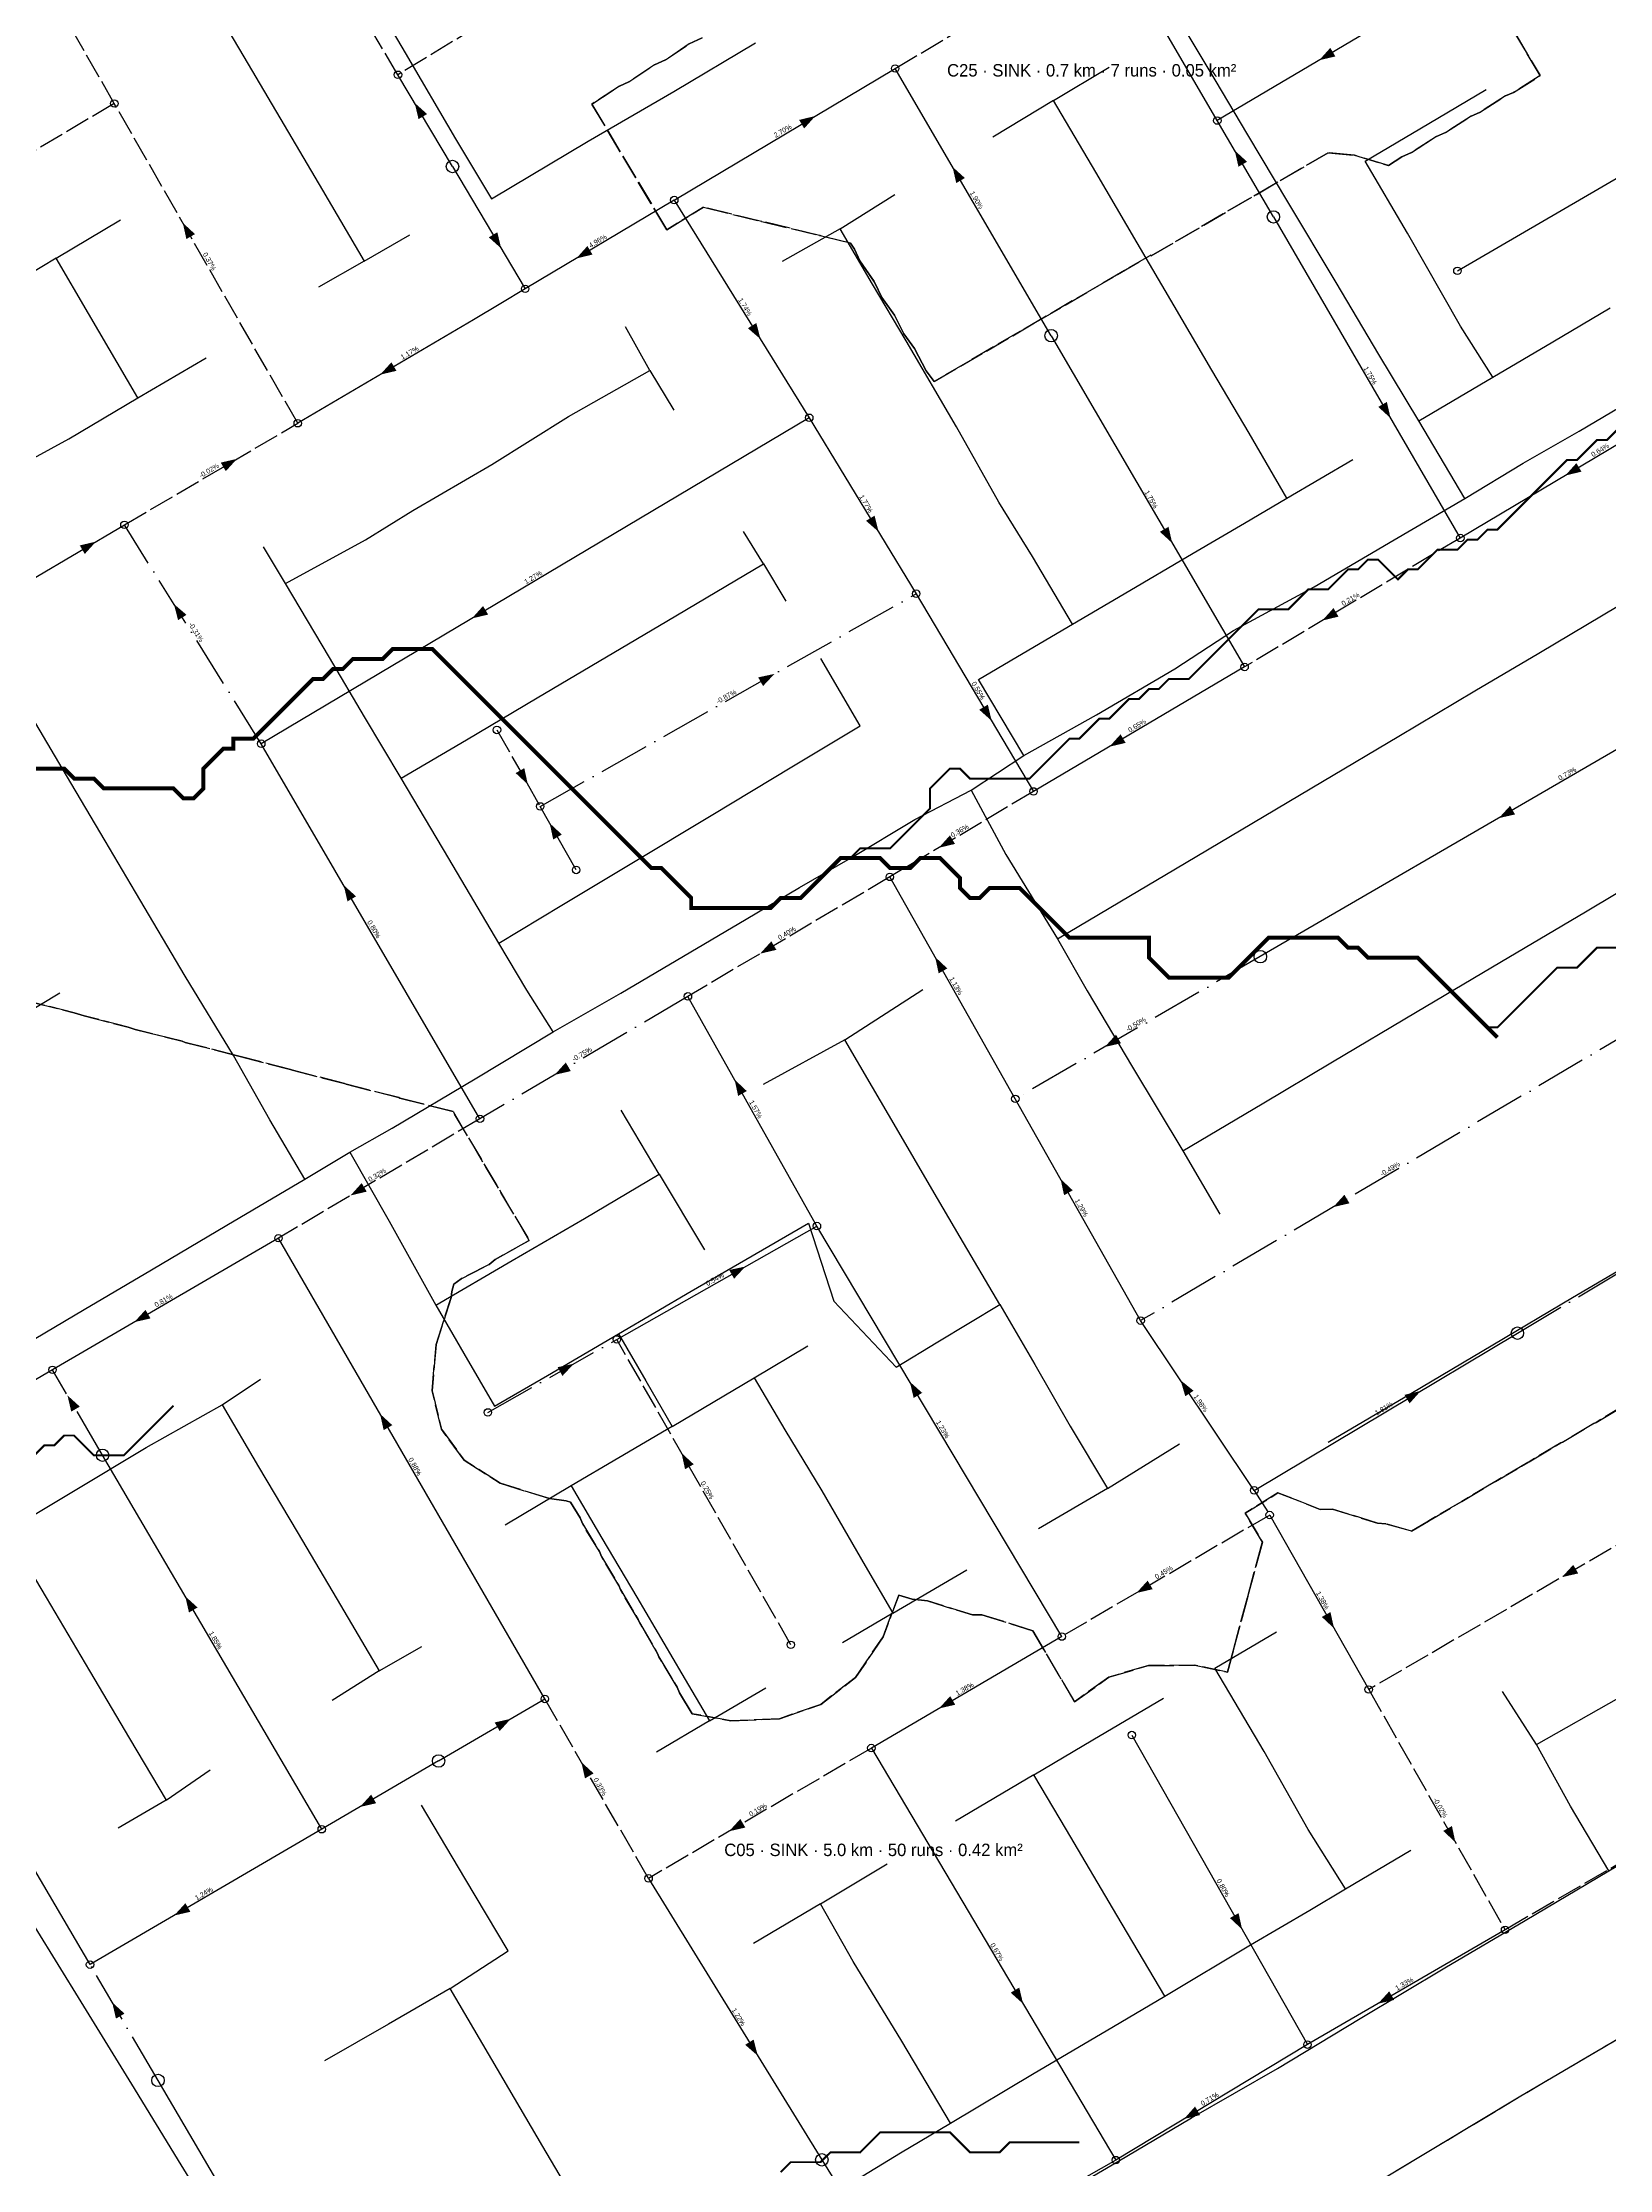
# Model space of a CAD drawing. Header units: metres. Extents: x 441395 to 476894, y 2561381 to 2578972.
# Drawn here: x 445701 to 446331, y 2565938 to 2566793 of the extents above; entities that cross this region are included whole.
import ezdxf
from ezdxf.enums import TextEntityAlignment as Align

# ---------------------------------------------------------------- set-up
doc = ezdxf.new("R2010")
doc.units = ezdxf.units.M
doc.header["$LTSCALE"] = 8
doc.linetypes.add('DASHDOT', pattern=[3.556, 2.54, -0.508, 0, -0.508])
doc.linetypes.add('DASHED', pattern=[1.524, 1.27, -0.254])
for name, color, linetype in [('A_ARROWS', 7, 'Continuous'), ('A_BUILT_2006', 252, 'Continuous'), ('A_CATCH_LABEL', 7, 'Continuous'), ('A_CATCHMENTS', 7, 'Continuous'), ('A_ENVELOPE', 3, 'Continuous'), ('A_GRADIENT', 8, 'Continuous'), ('A_JUNCTIONS', 8, 'Continuous'), ('A_RUNS', 7, 'Continuous'), ('A_STREAMS', 5, 'Continuous')]:
    doc.layers.add(name, color=color, linetype=linetype)

msp = doc.modelspace()

# ---------------------------------------------------------------- linework, layer by layer
at = {"layer": 'A_ARROWS', "color": 2}
for points in [[(446214.71, 2566785.6), (446219.2, 2566790.58), (446221.24, 2566787.14)], [(446012.16, 2566763.17), (446007.68, 2566758.18), (446005.63, 2566761.61)], [(446067.31, 2566742.77), (446072.27, 2566738.25), (446068.81, 2566736.23)], [(446180.79, 2566749.32), (446185.74, 2566744.79), (446182.28, 2566742.78)]]:
    msp.add_solid(points, dxfattribs=at)
at = {"layer": 'A_ARROWS', "color": 1}
for points in [[(445851.08, 2566768.45), (445856.07, 2566763.97), (445852.63, 2566761.93)], [(445757.83, 2566720.26), (445762.75, 2566715.71), (445759.28, 2566713.72)], [(445885.86, 2566709.93), (445880.87, 2566714.41), (445884.31, 2566716.45)], [(445916.05, 2566705.92), (445920.52, 2566710.92), (445922.57, 2566707.48)], [(445990.12, 2566673.48), (445985.04, 2566677.86), (445988.44, 2566679.97)], [(445837.22, 2566659.21), (445841.72, 2566664.18), (445843.75, 2566660.74)], [(446243.43, 2566641.71), (446238.48, 2566646.23), (446241.94, 2566648.24)], [(445779.64, 2566625.35), (445775.13, 2566620.39), (445773.1, 2566623.84)], [(446313.67, 2566618.65), (446318.14, 2566623.64), (446320.19, 2566620.2)], [(446037.6, 2566596.01), (446032.56, 2566600.44), (446035.98, 2566602.52)], [(446155.65, 2566591.5), (446150.69, 2566596.02), (446154.15, 2566598.03)], [(445722.94, 2566592.08), (445718.45, 2566587.1), (445716.42, 2566590.55)], [(445754.26, 2566567.01), (445759.34, 2566562.64), (445755.95, 2566560.52)], [(445874.08, 2566561.2), (445878.56, 2566566.19), (445880.61, 2566562.75)], [(446216, 2566560.36), (446220.47, 2566565.36), (446222.52, 2566561.93)], [(445995.73, 2566538.9), (445991.14, 2566534.01), (445989.18, 2566537.49)], [(446083.06, 2566520.01), (446078.07, 2566524.49), (446081.51, 2566526.53)], [(446130.38, 2566509.63), (446134.88, 2566514.61), (446136.91, 2566511.16)], [(445896.56, 2566494.45), (445891.67, 2566499.03), (445895.15, 2566501)], [(446286.95, 2566480.92), (446291.48, 2566485.86), (446293.48, 2566482.4)], [(445905.36, 2566478.89), (445910.25, 2566474.3), (445906.77, 2566472.34)], [(446061.79, 2566468.99), (446066.27, 2566473.98), (446068.31, 2566470.55)], [(445822.55, 2566453.97), (445827.5, 2566449.45), (445824.05, 2566447.44)], [(445989.97, 2566426.43), (445994.46, 2566431.41), (445996.49, 2566427.97)], [(446060.33, 2566425.08), (446065.22, 2566420.49), (446061.74, 2566418.52)], [(446128.5, 2566388.92), (446133.03, 2566393.86), (446135.04, 2566390.4)], [(445907.32, 2566377.7), (445911.82, 2566382.67), (445913.85, 2566379.22)], [(445979.72, 2566375.8), (445984.59, 2566371.2), (445981.11, 2566369.24)], [(446110.75, 2566335.87), (446115.64, 2566331.29), (446112.16, 2566329.32)], [(446220.37, 2566324.54), (446224.87, 2566329.51), (446226.9, 2566326.07)], [(445984.09, 2566300.66), (445979.5, 2566295.77), (445977.53, 2566299.25)], [(445915.08, 2566261.58), (445910.5, 2566256.68), (445908.53, 2566260.16)], [(446159, 2566254.93), (446164.23, 2566250.72), (446160.9, 2566248.5)], [(446050.14, 2566254.34), (446055.13, 2566249.87), (446051.7, 2566247.82)], [(446255.55, 2566250.63), (446251.08, 2566245.63), (446249.03, 2566249.06)], [(445958.35, 2566225.72), (445963.26, 2566221.15), (445959.78, 2566219.17)], [(446141.25, 2566169.42), (446145.76, 2566174.38), (446147.78, 2566170.93)]]:
    msp.add_solid(points, dxfattribs=at)
at = {"layer": 'A_ARROWS', "color": 3}
for points in [[(445825.27, 2566329.22), (445829.76, 2566334.2), (445831.8, 2566330.76)], [(445738.33, 2566278.3), (445742.86, 2566283.25), (445744.87, 2566279.79)], [(445711.48, 2566248.85), (445716.44, 2566244.34), (445712.99, 2566242.32)], [(445837.14, 2566241.42), (445842.07, 2566236.88), (445838.61, 2566234.88)], [(446312.34, 2566175.78), (446316.87, 2566180.73), (446318.88, 2566177.27)], [(445758.82, 2566168.09), (445763.78, 2566163.58), (445760.33, 2566161.55)], [(446220.69, 2566155.19), (446215.8, 2566159.77), (446219.27, 2566161.74)], [(446061.87, 2566122.98), (446066.38, 2566127.94), (446068.4, 2566124.49)], [(445889.77, 2566118.85), (445885.25, 2566113.9), (445883.24, 2566117.35)], [(445918.08, 2566101.42), (445923.02, 2566096.88), (445919.55, 2566094.88)], [(445829.06, 2566083.38), (445833.57, 2566088.34), (445835.59, 2566084.88)], [(445977.48, 2566073.61), (445982, 2566078.57), (445984.02, 2566075.12)], [(446269.51, 2566069.16), (446264.62, 2566073.74), (446268.1, 2566075.72)], [(445754.37, 2566039.75), (445758.88, 2566044.7), (445760.9, 2566041.25)], [(446183.75, 2566034.15), (446178.86, 2566038.73), (446182.33, 2566040.71)], [(446095.69, 2566004.25), (446090.7, 2566008.73), (446094.14, 2566010.77)], [(446238.35, 2566004.3), (446242.88, 2566009.25), (446244.89, 2566005.79)], [(445729.46, 2566004.83), (445734.42, 2566000.32), (445730.97, 2565998.3)], [(445989.01, 2565983.37), (445983.95, 2565987.78), (445987.35, 2565989.87)], [(446160.36, 2565957.93), (446164.81, 2565962.95), (446166.88, 2565959.52)]]:
    msp.add_solid(points, dxfattribs=at)
at = {"layer": 'A_BUILT_2006', "color": 252}
for points in [[(445762.42, 2566820.71), (445780.6, 2566789.87)], [(445829.68, 2566818.44), (445847.24, 2566788.56)], [(446172.85, 2566777.74), (446159.24, 2566800.5)], [(445780.6, 2566789.87), (445798.54, 2566759.47)], [(445847.24, 2566788.56), (445867.48, 2566754.05)], [(445955.22, 2566773.06), (445988.13, 2566792.54)], [(446107.93, 2566769.41), (446130.28, 2566782.85)], [(446186.05, 2566755.64), (446172.85, 2566777.74)], [(445920.8, 2566753.13), (445955.22, 2566773.06)], [(446107.93, 2566769.41), (446083.46, 2566754.69)], [(446124.87, 2566740.6), (446107.93, 2566769.41)], [(446258.76, 2566760.16), (446281.88, 2566773.88)], [(445798.54, 2566759.47), (445813.96, 2566733.32)], [(446233.19, 2566745), (446258.76, 2566760.16)], [(445867.48, 2566754.05), (445881.93, 2566729.85)], [(445881.93, 2566729.85), (445920.8, 2566753.13)], [(446202.15, 2566728.69), (446186.05, 2566755.64)], [(446250.26, 2566716.14), (446233.19, 2566745)], [(446141.58, 2566712.16), (446124.87, 2566740.6)], [(445813.96, 2566733.32), (445830.73, 2566704.89)], [(446022.15, 2566717.8), (446044.13, 2566731.69)], [(446221.56, 2566696.2), (446202.15, 2566728.69)], [(445706.94, 2566705.99), (445732.82, 2566721.48)], [(446022.15, 2566717.8), (445998.88, 2566704.71)], [(446035.19, 2566695.61), (446022.15, 2566717.8)], [(445830.73, 2566704.89), (445849.12, 2566715.43)], [(446156.48, 2566686.81), (446141.58, 2566712.16)], [(446271.54, 2566678.72), (446250.26, 2566716.14)], [(445706.94, 2566705.99), (445678, 2566688.66)], [(445719.97, 2566683.77), (445706.94, 2566705.99)], [(445830.73, 2566704.89), (445812.35, 2566694.35)], [(446048.63, 2566672.74), (446035.19, 2566695.61)], [(446238.66, 2566667.28), (446221.56, 2566696.2)], [(445739.83, 2566649.92), (445719.97, 2566683.77)], [(446171.62, 2566661.06), (446156.48, 2566686.81)], [(446308.69, 2566672.46), (446331.66, 2566686.05)], [(445945.57, 2566660.93), (445935.79, 2566678.44)], [(446284.56, 2566658.18), (446271.54, 2566678.72)], [(445739.83, 2566649.92), (445767.29, 2566665.93)], [(446068.89, 2566638.26), (446048.63, 2566672.74)], [(446254.8, 2566640.57), (446238.66, 2566667.28)], [(446284.56, 2566658.18), (446308.69, 2566672.46)], [(445912.98, 2566642.35), (445945.57, 2566660.93)], [(445945.57, 2566660.93), (445955.3, 2566644.94)], [(446186.54, 2566635.67), (446171.62, 2566661.06)], [(446254.8, 2566640.57), (446284.56, 2566658.18)], [(445712.06, 2566633.35), (445739.83, 2566649.92)], [(446319.24, 2566636.51), (446352.12, 2566655.87)], [(445882.1, 2566623.07), (445912.98, 2566642.35)], [(446273.24, 2566609.43), (446254.8, 2566640.57)], [(445689.23, 2566620.89), (445712.06, 2566633.35)], [(446086, 2566607.92), (446068.89, 2566638.26)], [(446201.73, 2566609.52), (446186.54, 2566635.67)], [(446296.76, 2566623.56), (446319.24, 2566636.51)], [(445850.3, 2566604.64), (445882.1, 2566623.07)], [(446201.73, 2566609.52), (446228.32, 2566625.15)], [(446273.24, 2566609.43), (446296.76, 2566623.56)], [(446099.51, 2566586.16), (446086, 2566607.92)], [(446184.71, 2566599.52), (446201.73, 2566609.52)], [(446244.94, 2566592.77), (446273.24, 2566609.43)], [(445831.24, 2566592.75), (445850.3, 2566604.64)], [(446164.13, 2566587.43), (446184.71, 2566599.52)], [(445799.09, 2566575.26), (445790.36, 2566590.03)], [(445799.09, 2566575.26), (445831.24, 2566592.75)], [(445991.35, 2566583.14), (445983.33, 2566596.19)], [(446212.71, 2566573.84), (446244.94, 2566592.77)], [(445976.21, 2566574.17), (445991.35, 2566583.14)], [(445991.35, 2566583.14), (446000.26, 2566568.09)], [(446115.55, 2566558.87), (446099.51, 2566586.16)], [(446136.34, 2566571.09), (446164.13, 2566587.43)], [(445816.81, 2566545.47), (445799.09, 2566575.26)], [(445952.44, 2566560.11), (445976.21, 2566574.17)], [(446180.33, 2566556.35), (446212.71, 2566573.84)], [(446115.55, 2566558.87), (446136.34, 2566571.09)], [(446303, 2566547.3), (446335.24, 2566566.46)], [(445928.15, 2566545.73), (445952.44, 2566560.11)], [(446097.94, 2566548.54), (446115.55, 2566558.87)], [(446156.63, 2566540.9), (446180.33, 2566556.35)], [(445900.33, 2566529.26), (445928.15, 2566545.73)], [(446077.79, 2566536.68), (446097.94, 2566548.54)], [(446277.29, 2566532.03), (446303, 2566547.3)], [(445830.94, 2566521.67), (445816.81, 2566545.47)], [(446030.22, 2566517.96), (446014.38, 2566545.1)], [(446125.15, 2566522.41), (446156.63, 2566540.9)], [(445871.89, 2566512.45), (445900.33, 2566529.26)], [(446095.96, 2566506.06), (446077.79, 2566536.68)], [(446246.7, 2566513.85), (446277.29, 2566532.03)], [(445711.09, 2566498.1), (445695.7, 2566524.12)], [(445845.63, 2566496.92), (445830.94, 2566521.67)], [(446095.96, 2566506.06), (446125.15, 2566522.41)], [(445845.63, 2566496.92), (445871.89, 2566512.45)], [(446002.76, 2566501.49), (446030.22, 2566517.96)], [(446216.03, 2566495.63), (446246.7, 2566513.85)], [(446074.76, 2566492.13), (446095.96, 2566506.06)], [(445726.61, 2566471.81), (445711.09, 2566498.1)], [(445864.8, 2566464.63), (445845.63, 2566496.92)], [(445970.95, 2566482.38), (446002.76, 2566501.49)], [(446183.36, 2566476.21), (446216.03, 2566495.63)], [(446052.21, 2566480.3), (446074.76, 2566492.13)], [(446074.76, 2566492.13), (446088.72, 2566466.34)], [(445937.77, 2566462.45), (445970.95, 2566482.38)], [(446026.31, 2566464.79), (446052.21, 2566480.3)], [(445738.79, 2566451.18), (445726.61, 2566471.81)], [(446156.93, 2566460.52), (446183.36, 2566476.21)], [(445884.89, 2566430.67), (445864.8, 2566464.63)], [(445910.2, 2566445.88), (445937.77, 2566462.45)], [(446005.83, 2566452.97), (446026.31, 2566464.79)], [(446088.72, 2566466.34), (446109.56, 2566432.37)], [(446134.56, 2566447.22), (446156.93, 2566460.52)], [(445984.34, 2566440.28), (446005.83, 2566452.97)], [(446321.79, 2566443.31), (446346.49, 2566457.99)], [(445758.8, 2566417.34), (445738.79, 2566451.18)], [(445884.89, 2566430.67), (445910.2, 2566445.88)], [(446109.56, 2566432.37), (446134.56, 2566447.22)], [(446288.04, 2566423.23), (446321.79, 2566443.31)], [(445959.15, 2566425.41), (445984.34, 2566440.28)], [(445896.17, 2566411.79), (445884.89, 2566430.67)], [(446109.56, 2566432.37), (446121.39, 2566411.45)], [(445933.94, 2566410.53), (445959.15, 2566425.41)], [(446253.52, 2566402.84), (446288.04, 2566423.23)], [(445675.18, 2566390.7), (445708.42, 2566410.71)], [(445778.25, 2566385.44), (445758.8, 2566417.34)], [(445906.69, 2566394.94), (445896.17, 2566411.79)], [(445906.69, 2566394.94), (445933.94, 2566410.53)], [(446023.98, 2566391.75), (446055.32, 2566411.99)], [(446121.39, 2566411.45), (446139.73, 2566380.86)], [(446220.11, 2566382.9), (446253.52, 2566402.84)], [(445875.39, 2566376.12), (445906.69, 2566394.94)], [(446023.98, 2566391.75), (445991.15, 2566373.79)], [(446035.12, 2566372.73), (446023.98, 2566391.75)], [(445792.85, 2566359.61), (445778.25, 2566385.44)], [(445842.02, 2566356.26), (445875.39, 2566376.12)], [(446139.73, 2566380.86), (446159.97, 2566347.16)], [(446191.85, 2566366.11), (446220.11, 2566382.9)], [(446044.78, 2566356.24), (446035.12, 2566372.73)], [(446159.97, 2566347.16), (446191.85, 2566366.11)], [(445806.92, 2566335.77), (445792.85, 2566359.61)], [(445949.39, 2566337.81), (445934.04, 2566363.5)], [(445825.06, 2566346.58), (445842.02, 2566356.26)], [(446059.01, 2566331.95), (446044.78, 2566356.24)], [(445806.92, 2566335.77), (445825.06, 2566346.58)], [(445825.06, 2566346.58), (445840.84, 2566318.93)], [(446159.97, 2566347.16), (446174.82, 2566321.71)], [(445775.56, 2566317.25), (445806.92, 2566335.77)], [(445919.4, 2566319.99), (445949.39, 2566337.81)], [(445949.39, 2566337.81), (445967.59, 2566307.33)], [(446070.44, 2566312.43), (446059.01, 2566331.95)], [(445745.26, 2566299.36), (445775.56, 2566317.25)], [(445840.84, 2566318.93), (445859.55, 2566285.09)], [(445890.21, 2566303.09), (445919.4, 2566319.99)], [(445984.26, 2566303.48), (446009.46, 2566318.06)], [(446009.46, 2566318.06), (446019.53, 2566286.7)], [(446086.28, 2566285.38), (446070.44, 2566312.43)], [(446351.29, 2566308.5), (446316.63, 2566288)], [(445718.13, 2566283.35), (445745.26, 2566299.36)], [(445859.55, 2566285.09), (445890.21, 2566303.09)], [(445962.3, 2566290.7), (445984.26, 2566303.48)], [(445932.97, 2566273.61), (445962.3, 2566290.7)], [(445694.44, 2566269.36), (445718.13, 2566283.35)], [(445859.55, 2566285.09), (445870.83, 2566265.69)], [(446019.53, 2566286.7), (446044.7, 2566260.21)], [(446061.46, 2566270.36), (446086.28, 2566285.38)], [(446086.28, 2566285.38), (446100.39, 2566261.28)], [(446316.63, 2566288), (446284.53, 2566269.01)], [(445904.41, 2566256.8), (445932.97, 2566273.61)], [(445932.97, 2566273.61), (445943.95, 2566254.76)], [(445870.83, 2566265.69), (445883.12, 2566244.57)], [(445987.55, 2566255.94), (446009.11, 2566268.75)], [(446044.7, 2566260.21), (446061.46, 2566270.36)], [(446284.53, 2566269.01), (446251.58, 2566249.46)], [(445773.67, 2566245.05), (445789.04, 2566255.39)], [(445883.12, 2566244.57), (445904.41, 2566256.8)], [(445954.65, 2566236.38), (445987.55, 2566255.94)], [(445987.55, 2566255.94), (445999.87, 2566235.06)], [(446100.39, 2566261.28), (446114.63, 2566236.48)], [(445943.95, 2566254.76), (445954.65, 2566236.38)], [(446251.58, 2566249.46), (446218.3, 2566229.95)], [(445743.18, 2566227.89), (445773.67, 2566245.05)], [(445773.67, 2566245.05), (445788.35, 2566220.18)], [(445954.65, 2566236.38), (445933.17, 2566223.72)], [(445999.87, 2566235.06), (446014.78, 2566210.46)], [(446114.63, 2566236.48), (446129.62, 2566211.38)], [(446129.62, 2566211.38), (446158.53, 2566229.42)], [(445713.27, 2566209.96), (445743.18, 2566227.89)], [(445933.17, 2566223.72), (445914.01, 2566212.47)], [(445788.35, 2566220.18), (445803.85, 2566193.93)], [(445914.01, 2566212.47), (445887.46, 2566196.71)], [(445914.01, 2566212.47), (445926.36, 2566191.48)], [(445687.1, 2566194.23), (445713.27, 2566209.96)], [(446014.78, 2566210.46), (446032.13, 2566180.36)], [(446129.62, 2566211.38), (446101.85, 2566195.17)], [(445687.1, 2566194.23), (445702.87, 2566167.6)], [(445803.85, 2566193.93), (445819.9, 2566166.75)], [(445926.36, 2566191.48), (445940.35, 2566167.68)], [(446032.13, 2566180.36), (446043.36, 2566161.32)], [(446043.36, 2566161.32), (446073.03, 2566178.77)], [(445702.87, 2566167.6), (445720.31, 2566138.15)], [(445819.9, 2566166.75), (445836.81, 2566138.1)], [(445940.35, 2566167.68), (445958.47, 2566136.86)], [(446043.36, 2566161.32), (446023.04, 2566149.37)], [(446172.75, 2566139.19), (446197.54, 2566153.8)], [(445836.81, 2566138.1), (445853.93, 2566147.92)], [(445720.31, 2566138.15), (445736.44, 2566110.92)], [(445836.81, 2566138.1), (445817.88, 2566126.25)], [(445958.47, 2566136.86), (445969.6, 2566117.95)], [(446192.65, 2566105.62), (446172.75, 2566139.19)], [(445969.6, 2566117.95), (445992.26, 2566131.27)], [(446123.76, 2566110.36), (446152.17, 2566127.06)], [(446302.14, 2566108.56), (446288.4, 2566129.83)], [(446302.14, 2566108.56), (446335.26, 2566127.3)], [(445736.44, 2566110.92), (445751.14, 2566086.1)], [(445969.6, 2566117.95), (445948.28, 2566105.41)], [(446099.99, 2566096.31), (446123.76, 2566110.36)], [(446210.27, 2566074.38), (446192.65, 2566105.62)], [(446315.76, 2566083.73), (446302.14, 2566108.56)], [(445751.14, 2566086.1), (445768.89, 2566098.37)], [(446099.99, 2566096.31), (446068.45, 2566077.72)], [(446113.09, 2566074.21), (446099.99, 2566096.31)], [(445751.14, 2566086.1), (445731.86, 2566074.91)], [(445871.2, 2566054.76), (445853.76, 2566084.06)], [(446331.18, 2566057.75), (446315.76, 2566083.73)], [(446331.18, 2566057.75), (446361.7, 2566075.8)], [(446133.31, 2566039.9), (446113.09, 2566074.21)], [(446225.35, 2566050.44), (446210.27, 2566074.38)], [(446014.2, 2566044.5), (446041.06, 2566060.49)], [(446225.35, 2566050.44), (446251.57, 2566065.98)], [(445888.62, 2566025.5), (445871.2, 2566054.76)], [(446210.98, 2566041.93), (446225.35, 2566050.44)], [(446297.55, 2566037.75), (446331.18, 2566057.75)], [(446014.2, 2566044.5), (445987.34, 2566028.52)], [(446027.35, 2566021.28), (446014.2, 2566044.5)], [(446187.08, 2566027.94), (446210.98, 2566041.93)], [(445698.38, 2566035.12), (445716.87, 2566005.02)], [(446152.7, 2566007.38), (446133.31, 2566039.9)], [(446265.21, 2566018.73), (446297.55, 2566037.75)], [(445865.41, 2566010.42), (445888.62, 2566025.5)], [(446152.7, 2566007.38), (446187.08, 2566027.94)], [(446046.93, 2565989.28), (446027.35, 2566021.28)], [(446231.18, 2565998.28), (446265.21, 2566018.73)], [(445865.41, 2566010.42), (445840.55, 2565996.11)], [(445884.36, 2565978.04), (445865.41, 2566010.42)], [(446129.13, 2565993.41), (446152.7, 2566007.38)], [(445716.87, 2566005.02), (445737.19, 2565971.95)], [(445840.55, 2565996.11), (445814.82, 2565981.31)], [(446100.16, 2565976.38), (446129.13, 2565993.41)], [(446197.99, 2565978.3), (446231.18, 2565998.28)], [(446066.49, 2565956.28), (446046.93, 2565989.28)], [(445902.65, 2565946.91), (445884.36, 2565978.04)], [(446066.49, 2565956.28), (446100.16, 2565976.38)], [(446163.36, 2565958.39), (446197.99, 2565978.3)], [(445737.19, 2565971.95), (445757.08, 2565939.58)], [(446046.45, 2565944.4), (446066.49, 2565956.28)], [(446133.76, 2565940.88), (446163.36, 2565958.39)], [(445757.08, 2565939.58), (445773.46, 2565912.93)], [(445923.06, 2565912.15), (445902.65, 2565946.91)], [(446026.39, 2565932.13), (446046.45, 2565944.4)], [(446105.28, 2565924.13), (446133.76, 2565940.88)]]:
    msp.add_lwpolyline(points, dxfattribs=at)
at = {"layer": 'A_CATCHMENTS', "color": 1, "linetype": 'DASHED'}
for points in [[(445966.72, 2566794.6), (445961.5, 2566792.19), (445951.95, 2566785.73), (445947.47, 2566783.71), (445937.18, 2566776.88), (445933.45, 2566775.23), (445922.31, 2566767.97), (445952.42, 2566717.42), (445967.15, 2566726.55), (445990.47, 2566720.82), (445990.61, 2566720.83), (446013.85, 2566715.12), (446014.07, 2566715.11), (446026.3, 2566712.1), (446027.89, 2566709.71), (446030.07, 2566704.98), (446035.94, 2566696.41), (446038.89, 2566690.26), (446043.98, 2566683.1), (446047.74, 2566675.55), (446051.99, 2566669.77), (446056.68, 2566660.73), (446059.93, 2566656.4), (446147.01, 2566707.26), (446147.23, 2566707.01), (446218.3, 2566748.38), (446228.88, 2566747.38), (446242.55, 2566743.28), (446247.97, 2566746.78), (446251.8, 2566748.46), (446261.87, 2566754.94), (446265.49, 2566756.52), (446275.78, 2566763.09), (446279.17, 2566764.57), (446289.68, 2566771.25), (446292.85, 2566772.62), (446303.58, 2566779.4), (446256.48, 2566858.93)], [(446338.46, 2566245.47), (446326.06, 2566237.97), (446325.12, 2566237.59), (446312.57, 2566230.03), (446311.82, 2566229.73), (446299.09, 2566222.1), (446298.56, 2566221.89), (446285.6, 2566214.17), (446285.3, 2566214.06), (446272.11, 2566206.24), (446272.04, 2566206.22), (446258.76, 2566198.4), (446258.63, 2566198.29), (446251.85, 2566194.32), (446241.49, 2566197.27), (446238.18, 2566197.54), (446220.03, 2566203.16), (446215.14, 2566203.02), (446198.16, 2566209.73), (446185.04, 2566201.52), (446191.89, 2566189.82), (446186, 2566167.93), (446186, 2566167.93), (446180.12, 2566146.05), (446180.12, 2566146.03), (446177.84, 2566137.57), (446164.75, 2566140.36), (446146.11, 2566140.27), (446130.19, 2566135.54), (446116.33, 2566125.69), (446099.62, 2566154.25), (446079.12, 2566160.67), (446075.37, 2566160.56), (446057.21, 2566166.24), (446051.11, 2566166.86), (446045.71, 2566168.55), (446039.41, 2566151.72), (446028.33, 2566135.49), (446014.39, 2566124.63), (445997.73, 2566118.85), (445978.18, 2566118.02), (445962.68, 2566120.87), (445957.53, 2566129.24), (445956.6, 2566131.56), (445949.29, 2566143.72), (445948.73, 2566145.14), (445941.4, 2566157.61), (445940.94, 2566158.77), (445933.76, 2566170.85), (445933.14, 2566172.4), (445926.13, 2566184.09), (445925.35, 2566186.03), (445918.5, 2566197.33), (445917.55, 2566199.66), (445913.74, 2566205.9), (445912.03, 2566206.49), (445905.25, 2566207.33), (445885.44, 2566213.53), (445870.99, 2566222.83), (445861.87, 2566235.21), (445858.1, 2566250.69), (445859.68, 2566269.26), (445865.74, 2566288.21), (445865.98, 2566290.55), (445866.76, 2566293.53), (445869.81, 2566295.74), (445881.03, 2566301.5), (445883.49, 2566303.44), (445897.15, 2566311.17), (445866.51, 2566362.92), (445845.04, 2566368.37), (445844.71, 2566368.58), (445823.48, 2566373.97), (445822.91, 2566374.24), (445801.92, 2566379.57), (445801.12, 2566379.9), (445780.36, 2566385.16), (445779.32, 2566385.55), (445758.81, 2566390.76), (445757.53, 2566391.21), (445738.73, 2566395.98), (445735.86, 2566396.94), (445718.21, 2566401.38), (445714.18, 2566402.67), (445697.68, 2566406.78)]]:
    msp.add_lwpolyline(points, dxfattribs=at)
at = {"layer": 'A_CATCHMENTS', "color": 2, "linetype": 'DASHED'}
msp.add_lwpolyline([(446256.48, 2566858.93), (446303.58, 2566779.4), (446292.85, 2566772.62), (446289.68, 2566771.25), (446279.17, 2566764.57), (446275.78, 2566763.09), (446265.49, 2566756.52), (446261.87, 2566754.94), (446251.8, 2566748.46), (446247.97, 2566746.78), (446242.55, 2566743.28), (446228.88, 2566747.38), (446218.3, 2566748.38), (446147.23, 2566707.01), (446147.01, 2566707.26), (446059.93, 2566656.4), (446056.68, 2566660.73), (446051.99, 2566669.77), (446047.74, 2566675.55), (446043.98, 2566683.1), (446038.89, 2566690.26), (446035.94, 2566696.41), (446030.07, 2566704.98), (446030.07, 2566704.98), (446027.89, 2566709.71), (446026.3, 2566712.1), (446014.07, 2566715.11), (446013.85, 2566715.12), (445990.61, 2566720.83), (445990.47, 2566720.82), (445967.15, 2566726.55), (445952.42, 2566717.42), (445922.31, 2566767.97), (445933.45, 2566775.23), (445937.18, 2566776.88), (445947.47, 2566783.71), (445951.95, 2566785.73), (445961.5, 2566792.19), (445966.72, 2566794.6)], dxfattribs=at)
at = {"layer": 'A_CATCHMENTS', "color": 3, "linetype": 'DASHED'}
for points in [[(445697.68, 2566406.78), (445714.18, 2566402.67), (445718.21, 2566401.38), (445735.86, 2566396.94), (445738.73, 2566395.98), (445757.53, 2566391.21), (445758.81, 2566390.76), (445779.32, 2566385.55), (445780.36, 2566385.16), (445801.12, 2566379.9), (445801.92, 2566379.57), (445822.91, 2566374.24), (445823.48, 2566373.97), (445844.71, 2566368.58), (445845.04, 2566368.37), (445866.51, 2566362.92), (445897.15, 2566311.17), (445883.49, 2566303.44), (445881.03, 2566301.5), (445869.81, 2566295.74), (445866.76, 2566293.53), (445865.98, 2566290.55), (445865.74, 2566288.21), (445859.68, 2566269.26), (445858.1, 2566250.69), (445861.87, 2566235.21), (445870.99, 2566222.83), (445885.44, 2566213.53), (445905.25, 2566207.33), (445912.03, 2566206.49), (445913.74, 2566205.9), (445917.55, 2566199.66), (445918.5, 2566197.33), (445925.35, 2566186.03), (445926.13, 2566184.09), (445933.14, 2566172.4), (445933.76, 2566170.85), (445940.94, 2566158.77), (445941.4, 2566157.61), (445948.73, 2566145.14), (445949.29, 2566143.72), (445956.6, 2566131.56), (445957.53, 2566129.24), (445962.68, 2566120.87), (445978.18, 2566118.02), (445997.73, 2566118.85), (446014.39, 2566124.63), (446028.33, 2566135.49), (446039.41, 2566151.72), (446045.71, 2566168.55), (446051.11, 2566166.86), (446057.21, 2566166.24), (446075.37, 2566160.56), (446079.12, 2566160.67), (446099.62, 2566154.25), (446116.33, 2566125.69), (446130.19, 2566135.54), (446146.11, 2566140.27), (446164.75, 2566140.36), (446177.84, 2566137.57), (446180.12, 2566146.03), (446180.12, 2566146.05), (446186, 2566167.93), (446186, 2566167.93), (446191.89, 2566189.82), (446185.04, 2566201.52), (446198.16, 2566209.73), (446215.14, 2566203.02), (446220.03, 2566203.16), (446238.18, 2566197.54), (446241.49, 2566197.27), (446251.85, 2566194.32), (446258.63, 2566198.29), (446258.76, 2566198.4), (446272.04, 2566206.22), (446272.11, 2566206.24), (446285.3, 2566214.06), (446285.6, 2566214.17), (446298.56, 2566221.89), (446299.09, 2566222.1), (446311.82, 2566229.73), (446312.57, 2566230.03), (446325.12, 2566237.59), (446326.06, 2566237.97), (446338.46, 2566245.47)], [(446361.79, 2566006.15), (446328.22, 2565986.18), (446328.09, 2565986.12), (446327.97, 2565986.04), (446295.87, 2565967.16), (446262.1, 2565946.86), (446228.94, 2565926.9)]]:
    msp.add_lwpolyline(points, dxfattribs=at)
at = {"layer": 'A_ENVELOPE', "color": 3}
msp.add_lwpolyline([(446361.79, 2566006.15), (446328.22, 2565986.18), (446328.09, 2565986.12), (446327.97, 2565986.04), (446295.87, 2565967.16), (446262.1, 2565946.86), (446228.94, 2565926.9)], dxfattribs=at)
at = {"layer": 'A_JUNCTIONS'}
for centre in [(445844.35, 2566779.77), (446044.24, 2566782.28), (445730.32, 2566768.21), (446173.78, 2566761.35), (445955.44, 2566729.39), (446270.31, 2566700.94), (445895.51, 2566693.69), (445804.06, 2566639.67), (446009.72, 2566641.87), (445734.37, 2566598.81), (446271.48, 2566593.52), (446052.72, 2566571.13), (446184.74, 2566541.68), (445789.39, 2566510.83), (445884.16, 2566516.37), (445901.55, 2566485.63), (446099.88, 2566491.66), (445916, 2566460.08), (446042.12, 2566457.29), (445960.93, 2566409.25), (446092.56, 2566368.05), (445877.33, 2566360.05), (446012.79, 2566316.92), (445796.3, 2566312.06), (445932.33, 2566271.35), (446142.95, 2566278.9), (445705.45, 2566259.14), (445880.51, 2566242), (446188.64, 2566210.66), (446194.83, 2566200.76), (446111.28, 2566151.89), (446002.32, 2566148.59), (445903.4, 2566126.81), (446234.65, 2566130.6), (446139.4, 2566112.3), (446034.68, 2566107.07), (445813.72, 2566074.42), (445945.11, 2566054.67), (446289.47, 2566034), (445720.56, 2566019.99), (446210.03, 2565987.85), (446132.96, 2565941.43)]:
    msp.add_circle(centre, 1.5, dxfattribs=at)
at = {"layer": 'A_JUNCTIONS', "color": 30}
for centre in [(445866.28, 2566742.88), (446196.33, 2566722.62), (446106.96, 2566674.87), (446191.06, 2566425.24), (446294.44, 2566273.85), (445725.59, 2566224.78), (445860.69, 2566101.87), (445747.88, 2565973.46), (446014.78, 2565941.52)]:
    msp.add_circle(centre, 2.5, dxfattribs=at)
at = {"layer": 'A_RUNS', "color": 1, "linetype": 'DASHED'}
for points in [[(445844.35, 2566779.77), (445767.74, 2566908.66)], [(445730.32, 2566768.21), (445679.74, 2566856.38)], [(445970.39, 2566856.43), (445844.35, 2566779.77)], [(445730.32, 2566768.21), (445643.11, 2566716.57)], [(445804.06, 2566639.67), (445730.32, 2566768.21)], [(445734.37, 2566598.81), (445804.06, 2566639.67)], [(446271.48, 2566593.52), (446184.74, 2566541.68)], [(445884.16, 2566516.37), (445901.55, 2566485.63)], [(446099.88, 2566491.66), (446042.12, 2566457.29)], [(446042.12, 2566457.29), (445960.93, 2566409.25)], [(446002.32, 2566148.59), (445932.33, 2566271.35)], [(446194.83, 2566200.76), (446111.28, 2566151.89)]]:
    msp.add_lwpolyline(points, dxfattribs=at)
at = {"layer": 'A_RUNS', "color": 2, "linetype": 'DASHED'}
msp.add_lwpolyline([(446044.24, 2566782.28), (446131.42, 2566834.12)], dxfattribs=at)
at = {"layer": 'A_RUNS', "color": 2}
for points in [[(446173.78, 2566761.35), (446131.42, 2566834.12)], [(446284.72, 2566827.06), (446173.78, 2566761.35)], [(445955.44, 2566729.39), (446044.24, 2566782.28)], [(446106.96, 2566674.87), (446044.24, 2566782.28)], [(446196.33, 2566722.62), (446173.78, 2566761.35)]]:
    msp.add_lwpolyline(points, dxfattribs=at)
at = {"layer": 'A_RUNS', "color": 1}
for points in [[(446270.31, 2566700.94), (446462.36, 2566812.89)], [(445866.28, 2566742.88), (445844.35, 2566779.77)], [(445866.28, 2566742.88), (445895.51, 2566693.69)], [(445955.44, 2566729.39), (445895.51, 2566693.69)], [(445955.44, 2566729.39), (446009.72, 2566641.87)], [(446196.33, 2566722.62), (446271.48, 2566593.52)], [(445895.51, 2566693.69), (445885.68, 2566687.84), (445874.68, 2566681.29), (445804.06, 2566639.67)], [(446106.96, 2566674.87), (446184.74, 2566541.68)], [(446385.54, 2566661.45), (446271.48, 2566593.52)], [(446009.72, 2566641.87), (445789.39, 2566510.83)], [(446009.72, 2566641.87), (446052.72, 2566571.13)], [(445697.19, 2566576.9), (445734.37, 2566598.81)], [(446052.72, 2566571.13), (446099.88, 2566491.66)], [(446439.43, 2566569.45), (446191.06, 2566425.24)], [(446184.74, 2566541.68), (446099.88, 2566491.66)], [(445877.33, 2566360.05), (445789.39, 2566510.83)], [(445916, 2566460.08), (445901.55, 2566485.63)], [(446092.56, 2566368.05), (446042.12, 2566457.29)], [(446012.79, 2566316.92), (445960.93, 2566409.25)], [(446142.95, 2566278.9), (446092.56, 2566368.05)], [(445932.33, 2566271.35), (446012.79, 2566316.92)], [(446111.28, 2566151.89), (446012.79, 2566316.92)], [(446188.64, 2566210.66), (446142.95, 2566278.9)], [(446188.64, 2566210.66), (446294.44, 2566273.85)]]:
    msp.add_lwpolyline(points, dxfattribs=at)
at = {"layer": 'A_RUNS', "color": 1, "linetype": 'DASHDOT'}
for points in [[(445789.39, 2566510.83), (445734.37, 2566598.81)], [(445901.55, 2566485.63), (446052.72, 2566571.13)], [(446191.06, 2566425.24), (446092.56, 2566368.05)], [(445960.93, 2566409.25), (445877.33, 2566360.05)], [(446345.12, 2566398.08), (446142.95, 2566278.9)], [(446294.44, 2566273.85), (446387.53, 2566329.47)], [(445880.51, 2566242), (445932.33, 2566271.35)]]:
    msp.add_lwpolyline(points, dxfattribs=at)
at = {"layer": 'A_RUNS', "color": 3, "linetype": 'DASHED'}
for points in [[(445877.33, 2566360.05), (445796.3, 2566312.06)], [(446437.53, 2566248.59), (446234.65, 2566130.6)], [(446188.64, 2566210.66), (446194.83, 2566200.76)], [(445945.11, 2566054.67), (445903.4, 2566126.81)], [(446234.65, 2566130.6), (446289.47, 2566034)], [(446034.68, 2566107.07), (445945.11, 2566054.67)], [(446414.51, 2566106.72), (446289.47, 2566034)]]:
    msp.add_lwpolyline(points, dxfattribs=at)
at = {"layer": 'A_RUNS', "color": 3}
for points in [[(445796.3, 2566312.06), (445705.45, 2566259.14)], [(445903.4, 2566126.81), (445796.3, 2566312.06)], [(445705.45, 2566259.14), (445612.26, 2566204.48)], [(445813.72, 2566074.42), (445725.59, 2566224.78)], [(446194.83, 2566200.76), (446234.65, 2566130.6)], [(446111.28, 2566151.89), (446034.68, 2566107.07)], [(445860.69, 2566101.87), (445903.4, 2566126.81)], [(445720.56, 2566019.99), (445665.53, 2566113.72)], [(446139.4, 2566112.3), (446210.03, 2565987.85)], [(445860.69, 2566101.87), (445813.72, 2566074.42)], [(446034.68, 2566107.07), (446132.96, 2565941.43)], [(445813.72, 2566074.42), (445720.56, 2566019.99)], [(445945.11, 2566054.67), (446014.78, 2565941.52)], [(446289.47, 2566034), (446210.03, 2565987.85)], [(446210.03, 2565987.85), (446132.96, 2565941.43)], [(445807.48, 2565871.92), (445747.88, 2565973.46)]]:
    msp.add_lwpolyline(points, dxfattribs=at)
at = {"layer": 'A_RUNS', "color": 3, "linetype": 'DASHDOT'}
for points in [[(445725.59, 2566224.78), (445705.45, 2566259.14)], [(445747.88, 2565973.46), (445720.56, 2566019.99)], [(446014.78, 2565941.52), (446045.74, 2565891.22)], [(446132.96, 2565941.43), (446045.74, 2565891.22)]]:
    msp.add_lwpolyline(points, dxfattribs=at)
at = {"layer": 'A_STREAMS', "color": 5}
for points, const_width in [([(446334.4, 2566636.9), (446330.4, 2566632.9), (446326.4, 2566632.9), (446322.4, 2566628.9), (446318.4, 2566624.9), (446314.4, 2566624.9), (446310.39, 2566620.9), (446306.39, 2566616.89), (446302.39, 2566612.89), (446298.39, 2566608.89), (446294.39, 2566604.89), (446290.38, 2566600.89), (446286.38, 2566596.89), (446282.38, 2566596.89), (446278.38, 2566592.88), (446274.38, 2566592.88), (446270.38, 2566588.88), (446266.37, 2566588.88), (446262.37, 2566588.88), (446258.37, 2566584.88), (446254.37, 2566580.88), (446250.37, 2566580.88), (446246.37, 2566576.88), (446242.36, 2566580.88), (446238.36, 2566584.88), (446234.36, 2566584.88), (446230.36, 2566580.88), (446226.36, 2566580.88), (446222.35, 2566576.88), (446218.35, 2566572.87), (446214.35, 2566572.87), (446210.35, 2566572.87), (446206.35, 2566568.87), (446202.35, 2566564.87), (446198.34, 2566564.87), (446194.34, 2566564.87), (446190.34, 2566564.87), (446186.34, 2566560.87), (446182.34, 2566556.87), (446178.34, 2566552.87), (446174.33, 2566548.86), (446170.33, 2566544.86), (446166.33, 2566540.86), (446162.33, 2566536.86), (446158.33, 2566536.86), (446154.33, 2566536.86), (446150.32, 2566532.86), (446146.32, 2566532.86), (446142.32, 2566528.86), (446138.32, 2566528.86), (446134.32, 2566524.85), (446130.31, 2566520.85), (446126.31, 2566520.85), (446122.31, 2566516.85), (446118.31, 2566512.85), (446114.31, 2566512.85), (446110.31, 2566508.85), (446106.3, 2566504.84), (446102.3, 2566500.84), (446098.3, 2566496.84), (446094.3, 2566496.84), (446090.3, 2566496.84), (446086.3, 2566496.84), (446082.29, 2566496.84), (446078.29, 2566496.84), (446074.29, 2566496.84), (446070.29, 2566500.84), (446066.29, 2566500.84), (446062.29, 2566496.84), (446058.28, 2566492.84), (446058.28, 2566488.84), (446058.28, 2566484.84), (446054.28, 2566480.83), (446050.28, 2566476.83), (446046.28, 2566472.83), (446042.28, 2566468.83), (446038.27, 2566468.83), (446034.27, 2566468.83), (446030.27, 2566468.83), (446026.27, 2566464.83)], 0.8), ([(446026.27, 2566464.83), (446022.27, 2566464.83), (446018.27, 2566460.82), (446014.26, 2566456.82), (446010.26, 2566452.82), (446006.26, 2566448.82), (446002.26, 2566448.82), (445998.26, 2566448.82), (445994.26, 2566444.82), (445990.25, 2566444.82), (445986.25, 2566444.82), (445982.25, 2566444.82), (445978.25, 2566444.82), (445974.25, 2566444.82), (445970.24, 2566444.82), (445966.24, 2566444.82), (445962.24, 2566444.82), (445962.24, 2566448.82), (445958.24, 2566452.82), (445954.24, 2566456.82), (445950.24, 2566460.82), (445946.23, 2566460.82), (445942.23, 2566464.83), (445938.23, 2566468.83), (445934.23, 2566472.83), (445930.23, 2566476.83), (445926.23, 2566480.83), (445922.22, 2566484.84), (445918.22, 2566488.84), (445914.22, 2566492.84), (445910.22, 2566496.84), (445906.22, 2566500.84), (445902.22, 2566504.84), (445898.21, 2566508.85), (445894.21, 2566512.85), (445890.21, 2566516.85), (445886.21, 2566520.85), (445882.21, 2566524.85), (445878.2, 2566528.86), (445874.2, 2566532.86), (445870.2, 2566536.86), (445866.2, 2566540.86), (445862.2, 2566544.86), (445858.2, 2566548.86), (445854.19, 2566548.86), (445850.19, 2566548.86), (445846.19, 2566548.86), (445842.19, 2566548.86), (445838.19, 2566544.86), (445834.19, 2566544.86), (445830.18, 2566544.86), (445826.18, 2566544.86), (445822.18, 2566540.86), (445818.18, 2566540.86), (445814.18, 2566536.86), (445810.17, 2566536.86), (445806.17, 2566532.86), (445802.17, 2566528.86), (445798.17, 2566524.85), (445794.17, 2566520.85), (445790.17, 2566516.85), (445786.16, 2566512.85), (445782.16, 2566512.85), (445778.16, 2566512.85), (445778.16, 2566508.85), (445774.16, 2566508.85), (445770.16, 2566504.84), (445766.16, 2566500.84), (445766.16, 2566496.84), (445766.16, 2566492.84), (445762.15, 2566488.84), (445758.15, 2566488.84), (445754.15, 2566492.84), (445750.15, 2566492.84), (445746.15, 2566492.84), (445742.15, 2566492.84), (445738.14, 2566492.84), (445734.14, 2566492.84), (445730.14, 2566492.84), (445726.14, 2566492.84), (445722.14, 2566496.84), (445718.13, 2566496.84), (445714.13, 2566496.84), (445710.13, 2566500.84), (445706.13, 2566500.84), (445702.13, 2566500.84), (445698.13, 2566500.84)], 1.6), ([(446282.38, 2566396.8), (446278.38, 2566400.8), (446274.38, 2566404.8), (446270.38, 2566408.8), (446266.37, 2566412.8), (446262.37, 2566416.81), (446258.37, 2566420.81), (446254.37, 2566424.81), (446250.37, 2566424.81), (446246.37, 2566424.81), (446242.36, 2566424.81), (446238.36, 2566424.81), (446234.36, 2566424.81), (446230.36, 2566428.81), (446226.36, 2566428.81), (446222.35, 2566432.81), (446218.35, 2566432.81), (446214.35, 2566432.81), (446210.35, 2566432.81), (446206.35, 2566432.81), (446202.35, 2566432.81), (446198.34, 2566432.81), (446194.34, 2566432.81), (446190.34, 2566428.81), (446186.34, 2566424.81), (446182.34, 2566420.81), (446178.34, 2566416.81), (446174.33, 2566416.81), (446170.33, 2566416.81), (446166.33, 2566416.81), (446162.33, 2566416.81), (446158.33, 2566416.81), (446154.33, 2566416.81), (446150.32, 2566420.81), (446146.32, 2566424.81), (446146.32, 2566428.81), (446146.32, 2566432.81), (446142.32, 2566432.81), (446138.32, 2566432.81), (446134.32, 2566432.81), (446130.31, 2566432.81), (446126.31, 2566432.81), (446122.31, 2566432.81), (446118.31, 2566432.81), (446114.31, 2566432.81), (446110.31, 2566436.81), (446106.3, 2566440.82), (446102.3, 2566444.82), (446098.3, 2566448.82), (446094.3, 2566452.82), (446090.3, 2566452.82), (446086.3, 2566452.82), (446082.29, 2566452.82), (446078.29, 2566448.82), (446074.29, 2566448.82), (446070.29, 2566452.82), (446070.29, 2566456.82), (446066.29, 2566460.82), (446062.29, 2566464.83), (446058.28, 2566464.83), (446054.28, 2566464.83), (446050.28, 2566460.82), (446046.28, 2566460.82), (446042.28, 2566460.82), (446038.27, 2566464.83), (446034.27, 2566464.83), (446030.27, 2566464.83), (446026.27, 2566464.83)], 1.6), ([(446334.4, 2566428.81), (446330.4, 2566428.81), (446326.4, 2566428.81), (446322.4, 2566424.81), (446318.4, 2566420.81), (446314.4, 2566420.81), (446310.39, 2566420.81), (446306.39, 2566416.81), (446302.39, 2566412.8), (446298.39, 2566408.8), (446294.39, 2566404.8), (446290.38, 2566400.8), (446286.38, 2566396.8), (446282.38, 2566396.8)], 0.8), ([(446286.38, 2566392.79), (446282.38, 2566396.8)], 1.6), ([(445754.15, 2566244.73), (445750.15, 2566240.73), (445746.15, 2566236.72), (445742.15, 2566232.72), (445738.14, 2566228.72), (445734.14, 2566224.72), (445730.14, 2566224.72), (445726.14, 2566224.72), (445722.14, 2566224.72), (445718.13, 2566228.72), (445714.13, 2566232.72), (445710.13, 2566232.72), (445706.13, 2566228.72), (445702.13, 2566228.72), (445698.13, 2566224.72)], 0.8), ([(446118.31, 2565948.6), (446114.31, 2565948.6), (446110.31, 2565948.6), (446106.3, 2565948.6), (446102.3, 2565948.6), (446098.3, 2565948.6), (446094.3, 2565948.6), (446090.3, 2565948.6), (446086.3, 2565944.59), (446082.29, 2565944.59), (446078.29, 2565944.59), (446074.29, 2565944.59), (446070.29, 2565948.6), (446066.29, 2565952.6), (446062.29, 2565952.6), (446058.28, 2565952.6), (446054.28, 2565952.6), (446050.28, 2565952.6), (446046.28, 2565952.6), (446042.28, 2565952.6), (446038.27, 2565952.6), (446034.27, 2565948.6), (446030.27, 2565944.59), (446026.27, 2565944.59), (446022.27, 2565944.59), (446018.27, 2565944.59), (446014.26, 2565940.59), (446010.26, 2565940.59), (446006.26, 2565940.59), (446002.26, 2565940.59), (445998.26, 2565936.59)], 0.8)]:
    msp.add_lwpolyline(points, dxfattribs=dict(at, const_width=const_width))

# ---------------------------------------------------------------- texts
at = {"layer": 'A_CATCH_LABEL', "color": 2}
msp.add_text('C25 · SINK · 0.7 km · 7 runs · 0.05 km²', height=5, dxfattribs=at).set_placement((446123.27, 2566781.56), align=Align.MIDDLE_CENTER)
at = {"layer": 'A_CATCH_LABEL', "color": 3}
msp.add_text('C05 · SINK · 5.0 km · 50 runs · 0.42 km²', height=5, dxfattribs=at).set_placement((446035.55, 2566066.14), align=Align.MIDDLE_CENTER)
at = {"layer": 'A_GRADIENT', "color": 2}
for s, rotation, p in [('2.70%', 30.77868, (445999.84, 2566755.83)), ('1.90%', 300.28358, (446075.6, 2566728.57))]:
    msp.add_text(s, height=2, rotation=rotation, dxfattribs=at).set_placement(p, align=Align.BOTTOM_CENTER)
at = {"layer": 'A_GRADIENT', "color": 1}
for s, rotation, p in [('0.37%', 299.84186, (445767.19, 2566703.94)), ('4.96%', 30.77856, (445925.47, 2566711.54)), ('1.74%', -58.19082, (445982.58, 2566685.63)), ('1.17%', 30.51127, (445849.82, 2566666.63)), ('1.75%', -59.79502, (446233.9, 2566658.07)), ('0.64%', 30.77379, (446328.51, 2566627.49)), ('-0.02%', 30.38253, (445769.22, 2566619.24)), ('1.77%', -58.70915, (446031.22, 2566606.5)), ('1.75%', -59.71642, (446145.85, 2566608.27)), ('1.27%', 30.74188, (445899.55, 2566576.35)), ('0.21%', 30.86886, (446228.11, 2566567.6)), ('-0.31%', 302.02073, (445761.88, 2566554.82)), ('-0.87%', 29.49178, (445977.13, 2566528.38)), ('0.55%', -59.3114, (446076.3, 2566531.39)), ('0.65%', 30.5164, (446142.31, 2566516.67)), ('0.73%', 30.14028, (446315.24, 2566497.35)), ('0.36%', 30.74975, (446071, 2566474.47)), ('0.80%', 300.2515, (445833.36, 2566435.44)), ('0.40%', 30.61498, (446001.53, 2566433.27)), ('1.13%', 299.47631, (446067.34, 2566412.67)), ('-0.50%', 30.14028, (446141.81, 2566396.65)), ('-0.75%', 30.47688, (445919.13, 2566384.65)), ('1.57%', 299.31833, (445986.86, 2566363.08)), ('-0.49%', 30.5203, (446244.03, 2566338.49)), ('1.29%', 299.47631, (446117.76, 2566323.48)), ('0.54%', 29.52706, (445972.56, 2566294.13)), ('1.98%', 303.80133, (446165.8, 2566244.78)), ('1.23%', 300.83101, (446062.04, 2566234.4)), ('1.81%', 30.85277, (446241.54, 2566242.25)), ('0.25%', 299.68933, (445967.33, 2566209.97)), ('0.45%', 30.32814, (446153.06, 2566176.33))]:
    msp.add_text(s, height=2, rotation=rotation, dxfattribs=at).set_placement(p, align=Align.BOTTOM_CENTER)
at = {"layer": 'A_GRADIENT', "color": 3}
for s, rotation, p in [('0.32%', 30.63709, (445836.81, 2566336.05)), ('0.81%', 30.21611, (445750.87, 2566285.6)), ('0.88%', 300.03426, (445849.85, 2566219.44)), ('1.38%', -60.42452, (446214.74, 2566165.68)), ('1.85%', 300.37612, (445769.65, 2566149.6)), ('1.38%', 30.32814, (446072.98, 2566129.48)), ('0.33%', 300.03426, (445924.25, 2566090.74)), ('0.19%', 30.32814, (445989.89, 2566080.87)), ('-0.02%', -60.42452, (446262.06, 2566082.3)), ('1.24%', 30.294, (445767.14, 2566047.21)), ('0.80%', -60.42101, (446174.72, 2566050.08)), ('0.67%', -59.31894, (446083.82, 2566024.25)), ('1.33%', 30.15571, (446249.75, 2566010.93)), ('1.22%', -58.37967, (445979.94, 2565998.1)), ('0.71%', 31.0604, (446171.5, 2565964.64))]:
    msp.add_text(s, height=2, rotation=rotation, dxfattribs=at).set_placement(p, align=Align.BOTTOM_CENTER)

doc.saveas('drawing.dxf')
